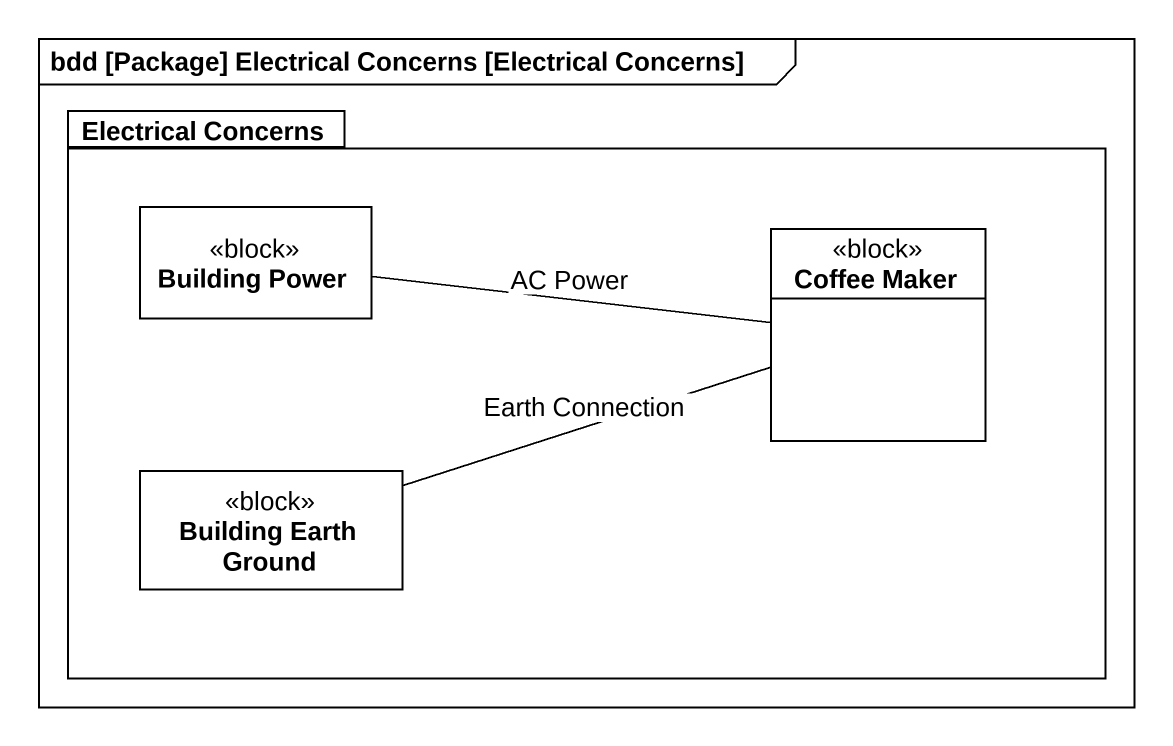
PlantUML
@startuml
mainframe bdd [Package] Electrical Concerns [Electrical Concerns]
hide circle
hide empty members
package "Electrical Concerns" as Electrical_Concerns {
  class "Building Power" as Building_Power <<block>>
  class "Coffee Maker" as Coffee_Maker <<block>>
  class "Building Earth Ground" as Building_Earth_Ground <<block>>
}
Building_Power -right- Coffee_Maker : AC Power
Building_Earth_Ground -right- Coffee_Maker : Earth Connection
@enduml
